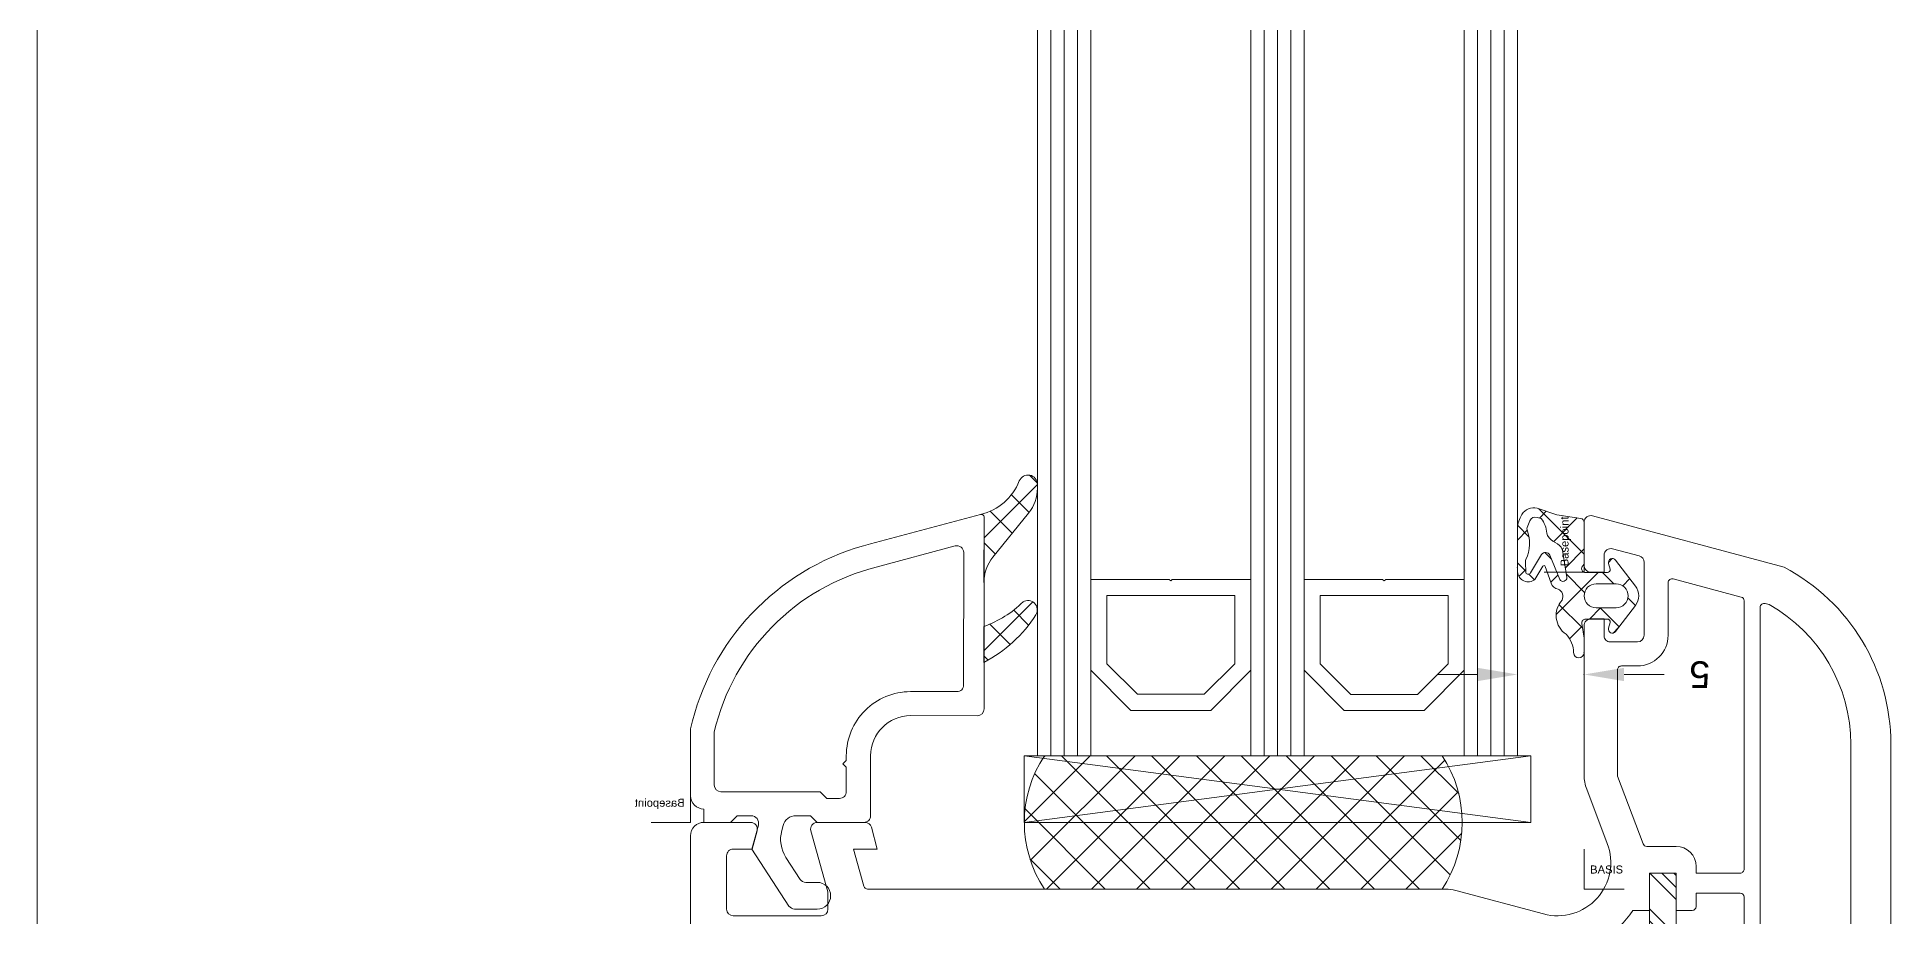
# Model space of a CAD drawing. Header units: feet. Extents: x 600 to 2744, y 411 to 1435.
# Drawn here: x 2331.01 to 2336.38, y 1010.21 to 1012.76 of the extents above; entities that cross this region are included whole.
import ezdxf

# ---------------------------------------------------------------- set-up
doc = ezdxf.new("R2010")
doc.units = ezdxf.units.FT
for name, color, linetype, lineweight in [('FP_A_DOOR_WIN', 140, 'Continuous', 18), ('PQI-A-IN-ELEV-PTRN', 249, 'Continuous', 0), ('PQI-A-WIN', 140, 'Continuous', 13)]:
    doc.layers.add(name, color=color, linetype=linetype, lineweight=lineweight)
doc.styles.get("Standard").update_dxf_attribs({"font": 'arial.ttf'})
doc.dimstyles.new('SCHUECO', dxfattribs={"dimtxt": 4, "dimasz": 3, "dimexe": 0.18, "dimexo": 0.0625, "dimgap": 2, "dimtad": 0, "dimdec": 0, "dimzin": 0, "dimdsep": 46, "dimtxsty": 'Standard', "dimcen": 0.09, "dimadec": 0, "dimazin": 0, "dimtfac": 1, "dimtdec": 0, "dimtofl": 0, "dimtmove": 0, "dimatfit": 3, "dimfxl": 1, "dimtolj": 1, "dimtzin": 0, "dimarcsym": 0})
pattern_1 = [(135, (-4.599427157802303, -2.000253202709217), (1.414213562373095, 1.414213562373094), []), (44.99999999999997, (-4.599427157802303, -2.000253202709217), (1.414213562373095, -1.414213562373095), [])]

# ---------------------------------------------------------------- blocks, each defined once
blk = doc.blocks.new('*X66')
at = {"color": 0}
for p, q in [((31.19993464295712, -72.6786784701504), (31.97808007457636, -71.90053303853117)), ((32.67215374721784, -73.90053303853122), (34.67215374721786, -71.9005330385312)), ((33.5701797472178, -73.90053303853122), (35.57017974721782, -71.9005330385312)), ((34.46820574721787, -73.90053303853122), (36.46820574721791, -71.9005330385312)), ((35.36623374721781, -73.90053303853122), (37.36623374721785, -71.9005330385312)), ((38.06030741985939, -73.90053303853117), (40.06030741985934, -71.9005330385312)), ((38.95833341985932, -73.9005330385312), (40.95833341985929, -71.9005330385312)), ((39.85635941985942, -73.90053303853117), (41.85635941985938, -71.9005330385312)), ((40.75438741985936, -73.90053303853117), (42.75438741985934, -71.9005330385312)), ((43.44846109250081, -73.9005330385312), (45.44846109250085, -71.90053303853117)), ((44.34648709250078, -73.9005330385312), (46.34648709250081, -71.90053303853117)), ((45.24451309250085, -73.9005330385312), (47.24451309250087, -71.90053303853117)), ((46.14254109250079, -73.9005330385312), (48.14254109250082, -71.90053303853117)), ((48.83661476514236, -73.9005330385312), (50.83661476514234, -71.90053303853122)), ((49.73464076514229, -73.90053303853122), (51.73464076514229, -71.90053303853122)), ((50.6326667651424, -73.9005330385312), (52.63266676514238, -71.90053303853122)), ((51.53069476514231, -73.90053303853122), (53.53069476514233, -71.90053303853122)), ((54.22476843778382, -73.90053303853122), (56.19992510621398, -71.92537637010105)), ((55.12279443778377, -73.90053303853122), (56.19992510621395, -72.82340237010098)), ((56.02082043778384, -73.90053303853122), (56.19992510621395, -73.72142837010112))]:
    blk.add_line(p, q, dxfattribs=at)
blk = doc.blocks.new('*X68')
at = {"color": 0}
for p, q in [((54.99985186402648, -31.087261134794), (61.00601975375861, -25.08109324506187)), ((54.99985186402648, -27.71966508939307), (57.27450227647316, -25.44501467694639)), ((54.99985186402648, -34.45485718019493), (63.6577245844264, -25.79698445979503)), ((64.99985186402648, -33.32389141001726), (57.15847075292793, -25.48251029891871)), ((64.99985186402648, -29.95629536461633), (60.06881868517122, -25.02526218576104)), ((64.99985186402648, -36.6914874554182), (54.99985186402648, -26.69148745541818)), ((64.99985186402648, -26.5886993192154), (64.83690520496697, -26.42575266015587)), ((54.99985186402648, -37.82245322559585), (64.99985186402648, -27.82245322559587)), ((64.99985186402648, -40.05908350081911), (54.99985186402648, -30.05908350081912)), ((54.99985186402648, -41.19004927099679), (64.99985186402648, -31.1900492709968)), ((64.99985186402648, -43.42667954622004), (54.99985186402648, -33.42667954622005)), ((54.99985186402648, -44.55764531639772), (64.99985186402648, -34.55764531639772)), ((64.99985186402648, -46.794275591621), (54.99985186402648, -36.79427559162097)), ((54.99985186402648, -47.92524136179865), (64.99985186402648, -37.92524136179866)), ((64.99985186402648, -50.16187163702193), (54.99985186402648, -40.1618716370219)), ((54.99985186402648, -51.29283740719959), (64.99985186402648, -41.29283740719959)), ((64.99985186402648, -53.52946768242285), (54.99985186402648, -43.52946768242285)), ((54.99985186402648, -54.6604334526005), (64.99985186402648, -44.66043345260053)), ((64.66525748148851, -56.56246934528583), (54.99985186402648, -46.89706372782377)), ((56.06869944130799, -56.95918192071993), (64.99985186402648, -48.02802949800145)), ((62.29639050405407, -57.56119841325233), (54.99985186402648, -50.26465977322471)), ((58.64072724525436, -57.75475016217449), (64.99985186402648, -51.39562554340239)), ((59.1885293800865, -57.82093333468568), (54.99985186402647, -53.63225581862565)), ((62.16959604598446, -57.59347740684532), (64.99985186402645, -54.76322158880331))]:
    blk.add_line(p, q, dxfattribs=at)
blk = doc.blocks.new('BASIS')
for q in [(0, 2.998156985077132), (3, 0)]:
    blk.add_line((0, 0), q)
blk.add_text('BASIS', height=0.6).set_placement((0.45, 1.17))
blk = doc.blocks.new('GLASDATABASE7')
for p, q in [((-35, 0), (-35, 60)), ((-34, 0), (-34, 60)), ((-33, 0), (-33, 60)), ((-19, 0), (-19, 60)), ((-18, 0), (-18, 60)), ((-17, 0), (-17, 60)), ((-3, 0), (-3, 60)), ((-2, 0), (-2, 60)), ((-1, 0), (-1, 60)), ((1, 0), (-37, -5)), ((1, -5), (-37, 0))]:
    blk.add_line(p, q)
for points in [[(-32, 0), (-32, 60), (-36, 60), (-36, 0)], [(-32, 13.2), (-26.12, 13.2), (-26, 13.1), (-25.88, 13.2), (-20, 13.2), (-20, 60), (-32, 60)], [(-16, 0), (-16, 60), (-20, 60), (-20, 0)], [(-16, 13.2), (-10.12, 13.2), (-10, 13.1), (-9.879999999999999, 13.2), (-4, 13.2), (-4, 60), (-16, 60)], [(0, 0), (0, 60), (-4, 60), (-4, 0)], [(-21.2, 12), (-21.2, 6.897056274847714), (-23.49705627484771, 4.6), (-28.50294372515229, 4.6), (-30.8, 6.897056274847714), (-30.8, 12)], [(-5.2, 12), (-5.2, 6.897056274847714), (-7.497056274847714, 4.6), (-12.50294372515229, 4.6), (-14.8, 6.897056274847714), (-14.8, 12)], [(-20, 6.4), (-23, 3.4), (-29, 3.4), (-32, 6.4), (-32, 0), (-20, 0)], [(-4, 6.4), (-7, 3.4), (-13, 3.4), (-16, 6.4), (-16, 0), (-4, 0)], [(1, 0), (1, -5), (-37, -5), (-37, 0)], [(0, 0), (0, 0)], [(0, 0), (0, 0)]]:
    blk.add_lwpolyline(points, close=True)
blk.add_blockref('BASIS', (5, -10))
blk = doc.blocks.new('*D20')
at = {"transparency": 16777216}
for p, q in [((-7.659992128961447, 7.995191593500297), (-7.659992128961446, 10.9951915935003)), ((0.3030575015326353, 4.995191593500294), (-7.839992128961448, 4.995191593500297)), ((-6.081994441510801, -0.00474737134345558), (-7.839992128961448, -0.004747371343455081)), ((-7.659992128961449, -3.004747371343455), (-7.65999212896145, -6.004747371343456))]:
    blk.add_line(p, q, dxfattribs=at)
for p in [(0.3655575015326353, 4.995191593500294), (-7.659992128961449, -0.004747371343455133), (-6.019494441510801, -0.004747371343455598)]:
    blk.add_point(p, dxfattribs=at)
for points in [[(-8.159992128961447, 7.995191593500297), (-7.159992128961447, 7.995191593500297), (-7.659992128961448, 4.995191593500297)], [(-8.159992128961449, -3.004747371343455), (-7.159992128961449, -3.004747371343455), (-7.659992128961449, -0.004747371343455133)]]:
    blk.add_solid(points, dxfattribs=at)
at = {"transparency": 16777216, "insert": (-7.659992128961449, -8.671414038010123), "char_height": 2, "attachment_point": 5, "rotation": 90}
blk.add_mtext('\\A1;5', dxfattribs=at)
blk = doc.blocks.new('BASEPOINT')
for p, q in [((0.0001424139276124947, -6.579969547004794e-08), (0.0001424139276124947, 2.998156919277449)), ((-7.890404418731123e-08, 0.0005381883725030789), (2.956911949821283, 0.0005381883725030789))]:
    blk.add_line(p, q)
blk.add_text('Basepoint', height=0.6).set_placement((0.4501424139276011, 1.169999934200292))
blk = doc.blocks.new('PRJ_INSERT_100_59361299862', base_point=(-0.0001424139276124947, 6.579969635822636e-08))
h = blk.add_hatch()
h.set_pattern_fill('NETZ', color=256, scale=2, angle=-135, style=0)
h.set_pattern_definition(pattern_1)
edge = h.paths.add_edge_path()
edge.add_arc((-25.2986551748821, 25.33685661379517), 0.7009491730178186, 21.51182172263535, 179.9580202232992)
edge.add_line((-25.99960415975543, 25.33737018892023), (-25.99960415975543, 25.04407319476772))
edge.add_arc((-22.99300567432547, 25.04730335869381), 3.006600220606113, 180.0615561704665, 218.4438120667934)
edge.add_line((-25.34782986281486, 23.17795910793259), (-22.66887832759071, 19.87456954780984))
edge.add_arc((-24.99886901093642, 17.98482262943097), 3.000000000000037, 9.094947017729282e-13, 39.0438988427839, ccw=False)
edge.add_line((-21.99886901093638, 17.98482262943102), (-21.99960415975543, 22.89588363291494))
edge.add_arc((-21.80286819986766, 22.89686949340595), 0.1967384299873035, 73.53864963038978, 180.2871115812252, ccw=False)
edge.add_arc((-20.77735667004206, 27.1363973986147), 4.165315481917134, 201.7354703606924, 256.536940679372, ccw=False)
h = blk.add_hatch()
h.set_pattern_fill('NETZ', color=256, scale=2, angle=-135, style=0)
h.set_pattern_definition(pattern_1)
edge = h.paths.add_edge_path()
edge.add_arc((-25.29884118967663, 15.92990097243664), 0.6999557455590304, 57.98631243675442, 211.9210534334455, ccw=False)
edge.add_arc((-19.3226781381968, 22.23154655800048), 8.000000000000085, 225.5218146126667, 250.4566767224353)
edge.add_line((-21.99883435313792, 14.69243600613606), (-21.99883435313792, 11.99243600613607))
edge.add_arc((-17.18761768759084, 21.15341065885029), 10.347524457111, 212.7227798498215, 242.2921684265773, ccw=False)
for points in [[(-24.64653276932265, 25.5938899021485, 0.8276115379937076), (-25.99960415975543, 25.33737018892023), (-25.99960415975543, 25.04407319476772, 0.1690577026555226), (-25.34782986281486, 23.17795910793259), (-22.66887832759071, 19.87456954780984, -0.172028633719733), (-21.99886901093638, 17.98482262943102), (-21.99960415975543, 22.89588363291494, -0.502665873903851), (-21.74711872695017, 23.08554383215738, -0.2437805197364005)], [(-2.9996041597554, -0.0002532027091888267), (-0.9996041597554282, -0.0002532027091888267), (-0.9996041597554282, 0.9997467972908112, 0.4142135623730953), (0.0003958402445718434, 1.999746797290811), (0.0003958402445718434, 6.99968576213459, 0.2754497923217082), (-12.95498746053668, 20.72978830119703), (-13.4987801833969, 20.87547921919773), (-21.74711872695017, 23.08554383215738, 0.4908735731119964), (-21.99960363186992, 22.89235716621636), (-21.99960415975543, 8.498831269947061, 0.4134286014123665), (-21.49878018514605, 7.99883126994709), (-16.49917691366168, 7.99895334025959, -0.4140724336333067), (-13.4993600191304, 4.99901437541584), (-13.4997262300679, 0.4997467972908396, 0.4145422967863972), (-12.99972623005545, -0.0002532027091888267), (-9.4996041597554, -0.0002532027091888267), (-8.999604159755428, 0.4997467972908112), (-7.900301253550346, 0.4997467972908112, -0.3394542588633756), (-6.934375427261251, -0.2414341576066761), (-6.833775398766115, -0.616878575193482, -0.2125565616700221), (-7.151913544625224, -2.625523775487352), (-8.221519635700396, -4.272572720216715, -0.2539676464749438), (-8.64085491967311, -4.500253202709189), (-9.4996041597554, -4.500253202709189, 0.9999999999999998), (-9.499604159755428, -6.500253202709189), (-7.793416178963419, -6.500253202709189, 0.2539676464749436), (-7.374080894990705, -6.272572720216715), (-4.599604159755422, -2.000253202709189), (-5.080515119112796, -0.2054690684707623, -0.4931454260313039), (-4.539383952963, 0.4997467972908112), (-3.499604159755428, 0.4997467972908112)], [(-11.42529910746382, 4.398301554569116), (-11.67521772063223, 4.648220167737549), (-11.67518934724402, 4.99681561511963, 0.4143806464059874), (-16.47699159288866, 9.798953292317549), (-19.97463643905309, 9.798867893821665, -0.4142192835227657), (-20.47464864704703, 10.29886545226626), (-20.47469716813362, 20.23598399228959, -0.4931444461757075), (-19.84529152645141, 20.71895038669777), (-13.92035110165813, 19.13141841279122, -0.2806694375655193), (-1.775433314866724, 6.796828412494932), (-1.775433314866724, 2.799947168277612, -0.4141795785361847), (-2.27537530013138, 2.299947171643282), (-9.721617126769878, 2.299083188139662), (-10.22101444201963, 1.799746797290851), (-11.17540886933981, 1.799746797290823, -0.4142374021652741), (-11.67540886768362, 2.299787494018688), (-11.67525840742312, 4.148342254609815)], [(-25.89294784582112, 15.55979919337321, -0.7949711117343725), (-24.92777936059083, 16.52340848269796, 0.1092301940154678), (-21.99883435313792, 14.69243600613606), (-21.99883435313792, 11.99243600613607, -0.1297415055080829)]]:
    blk.add_lwpolyline(points, format="xyb", close=True)
blk.add_blockref('BASEPOINT', (-0.0001424139276124947, 6.579969635822636e-08))
blk = doc.blocks.new('PRJ_INSERT_101_59361299859', base_point=(-0.0001424139276196001, -0.004747371343455598))
h = blk.add_hatch()
h.set_pattern_fill('NETZ', color=256, scale=2, angle=45, style=0)
h.set_pattern_definition([(45, (-0.01389161445933955, -1.505601863530956), (-1.414213562373095, 1.414213562373095), []), (135, (-0.01389161445933955, -1.505601863530956), (-1.414213562373095, -1.414213562373095), [])])
edge = h.paths.add_edge_path()
edge.add_line((-0.0240104108701189, -0.1176216631265561), (-0.02389214782785132, -1.751249792745625))
edge.add_arc((0.176107851648112, -1.75123531416989), 0.2000000000000078, 180.0041478063841, 284.6764953794309)
edge.add_line((0.2267800752628091, -1.944709668423684), (0.6662781662196124, -1.829602187491183))
edge.add_arc((0.7353653404599072, -2.121538759978421), 0.3000000000000194, -52.53205809224312, 103.31418005131201, ccw=False)
edge.add_line((0.9178605716399488, -2.359646908928653), (-1.032212942825495, -3.85425815348097))
edge.add_arc((-1.764438559540167, -2.898896826528244), 1.203690001125745, 232.53205809223311, 307.467941905729, ccw=False)
edge.add_line((-2.496664176288846, -3.854258153455021), (-4.446737690726678, -2.359646908923963))
edge.add_arc((-4.264242459540242, -2.121538759978421), 0.3000000000000488, 76.68581994565773, 232.5320580907248, ccw=False)
edge.add_line((-4.1951552852845, -1.829602187494856), (-3.754900199323771, -1.945429745507347))
edge.add_arc((-3.704013472912607, -1.752011698068372), 0.1999999999999996, 255.2599722088741, 359.995858140213)
edge.add_line((-3.50401347343518, -1.752026155886369), (-3.50389584668028, -0.1248545592313093))
edge.add_arc((-3.803895845896363, -0.1248328725041574), 0.2999999999999975, 359.9958581402137, 459.1023245148401)
edge.add_line((-3.851355283976659, 0.1713893443147754), (-4.950727937464706, -0.004747371343256646))
edge.add_line((-4.950727937464762, -0.004747371343455598), (-6.019494441510773, -0.004747371343455598))
edge.add_arc((-6.019494441510801, 0.3901827702591163), 0.3949301416024085, 90.86448907829413, 270, ccw=False)
edge.add_arc((-6.056325811742113, 2.831071823694401), 2.046236776290232, 270.8644890782956, 313.733955939445)
edge.add_arc((-3.235014049410665, 0.3910060758626059), 1.703948823724965, 47.60407214988021, 145.64615927907, ccw=False)
edge.add_arc((-1.818596038702026, 2.185603647068319), 0.5992585253156713, 243.4847385784447, 336.7256777994012)
edge.add_arc((-0.6937920954793526, 1.889229801669899), 0.5773938121432611, 101.3565231042486, 174.0765815545262, ccw=False)
edge.add_line((-0.807488696739938, 2.455318749771777), (0.4321151604429616, 2.91258050951609))
edge.add_arc((0.4042534404612752, 3.008796542204436), 0.1001688593658202, 286.1496740795777, 418.7666157249806)
edge.add_line((0.4561935295836292, 3.094447155328908), (-0.5301651129944958, 3.688188095422895))
edge.add_arc((0.08463363531393497, 4.198628143283713), 0.7990785589550591, 94.5471078223564, 219.7013401903247, ccw=False)
edge.add_line((0.02128370902698862, 4.995191593500294), (3.273977838970836, 4.995191593500294))
edge.add_arc((3.190313730691287, 2.884058543274023), 2.112790202261629, 57.025055787439385, 87.73055840337202, ccw=False)
edge.add_arc((3.811591897999278, 3.784437519225321), 1.019785715748104, -14.620117531584583, 58.775147166172076, ccw=False)
edge.add_line((4.798357569195446, 3.527034302087941), (4.309732996441539, 2.034955997797177))
edge.add_line((4.309732996441539, 2.034955997797397), (4.03074818194969, 0.2489522450542268))
edge.add_arc((3.73434259077726, 0.2952526286567263), 0.3000000000000048, 270, 351.12179201912636, ccw=False)
edge.add_line((3.73434259077726, -0.004747371343455598), (0.6691997514491135, -0.004747371343455598))
edge.add_arc((0.6660394447463887, 0.1952276582528611), 0.2000000000012296, 218.7302940812033, 270.90539886077505, ccw=False)
edge.add_arc((0.2759895883438048, -0.1175999452630094), 0.3000000000000096, 38.73029408120549, 180.004147806382)
edge = h.paths.add_edge_path(flags=16)
edge.add_line((-2.664434219540112, -0.9045969161272751), (-2.664434219540055, -2.403154883810842))
edge.add_arc((-1.764424589540113, -2.403154883820207), 0.9000096299999143, 179.9999999994043, 359.9999999994042)
edge.add_line((-0.8644149595402268, -2.403154883829529), (-0.8644149595402268, -0.9045969161273746))
edge.add_arc((-1.764424589540113, -0.9045969161272751), 0.9000096299999569, 359.999999999996, 539.9999999999959)
edge = h.paths.add_edge_path(flags=16)
edge.add_line((-0.3894343082299656, 1.287793481836616), (1.514444910504039, 1.59245111498474))
edge.add_arc((1.441464115708982, 2.388690849935756), 0.7995773332978271, 275.2369160763339, 330.0179049878408)
edge.add_line((2.134043299175914, 1.989118595453419), (2.334665857769664, 2.336576481195607))
edge.add_arc((3.200735669359688, 1.836488610403649), 1.000082395135983, 105.00125677328151, 149.9969123307154, ccw=False)
edge.add_arc((2.817837540776395, 4.784741049308195), 1.986129615232382, 273.5805314967321, 307.4968943447179)
edge.add_line((4.026831232525524, 3.208972950311818), (4.116453730084118, 3.520914097162404))
edge.add_arc((3.714071713722888, 3.658630433182452), 0.4252964569540799, 341.1063499677235, 429.1150177702562)
edge.add_line((3.865686975933727, 4.055984039636769), (3.360857569195446, 4.277376194330373))
edge.add_arc((3.279889148906364, 3.989518184018834), 0.2990286260288841, 74.2898211115462, 111.3312844558565)
edge.add_arc((2.169077541172896, 6.941476150272592), 2.855035152545496, 244.8656263946021, 290.5467696793404, ccw=False)
edge.add_arc((0.7969451800828438, 4.101175200592252), 0.3012688786273377, 58.03832915147904, 89.68804039216)
edge.add_line((0.7985854973570667, 4.402439613672414), (-0.04200211860974434, 4.361434002252736))
edge.add_arc((0.03461850688779577, 4.18942321770669), 0.1883040898435154, 114.0101430210588, 244.9205428975376)
edge.add_line((-0.04519883491832388, 4.018872280450978), (1.321959101177868, 3.195910473200001))
edge.add_arc((1.117509373383996, 2.893382174622047), 0.3651343076671621, -64.05102949447428, 55.949028899594225, ccw=False)
edge.add_line((1.277281366802868, 2.565059204431691), (-0.5472955536418169, 1.818419016736229))
edge.add_arc((-0.3934616876832706, 1.57538998515588), 0.2876247007937646, 122.3332194484655, 270.8022933547232)
for points in [[(-2.496664176288846, -3.854258153455021, 0.339142292364), (-1.032212942825481, -3.854258153480941), (0.9178605716399488, -2.359646908928653, 0.8086737724611405), (0.6662781662196267, -1.829602187491219), (0.2267800752628091, -1.944709668423684, -0.4913693427341452), (-0.02389214782783711, -1.751249792745512), (-0.0240104108701189, -0.1176216631265561, -0.708523374386479), (0.5100195021847185, 0.07009661684605817, 0.2316730953534543), (0.6691997514491277, -0.004747371343455598), (3.73434259077726, -0.004747371343455598, 0.3695233403091967), (4.030748181949662, 0.2489522450541699), (4.309732996441539, 2.034955997797397), (4.798357569195446, 3.527034302087941, 0.3316638372042809), (4.340246759869274, 4.656496544214406, 0.1347854679543906), (3.273977838970836, 4.995191593500294), (0.02128370902698862, 4.995191593500294, 0.6077360405967449), (-0.5301651129944958, 3.688188095422902), (0.4561935295836292, 3.094447155328908, -0.6532414826529297), (0.4321151604430042, 2.912580509515919), (-0.807488696739938, 2.455318749771777, 0.3283967986449405), (-1.26810304024059, 1.948816318842091, -0.4308798185662256), (-2.086126721881215, 1.649377842279591, 0.4559480533225359), (-4.641740328993137, 1.352547946092727, -0.1892659076963614), (-6.025452992789724, 0.785067959159278, 0.9924842238198461), (-6.019494441510801, -0.004747371343455598), (-4.950727937464762, -0.004747371343455598), (-3.851355283976659, 0.1713893443147754, -0.4615697110583747), (-3.50389584668028, -0.1248545592313803), (-3.50401347343518, -1.752026155886369, -0.4917135655221725), (-3.754900199323743, -1.945429745507454), (-4.1951552852845, -1.829602187494856, 0.8086737724720517), (-4.44673769072665, -2.359646908923878)], [(-0.3894343082299656, 1.287793481836616), (1.514444910504039, 1.592451114984669, 0.2436858438149983), (2.134043299175914, 1.989118595453419), (2.334665857769664, 2.336576481195607, -0.1988926612234861), (2.941874109722789, 2.802488346429982, 0.1490779346963349), (4.026831232525524, 3.208972950311818), (4.116453730084118, 3.520914097162404, 0.404070220630384), (3.865686975933727, 4.055984039636769), (3.360857569195446, 4.277376194330373, 0.1630460638099448), (3.171114527203258, 4.268061180444874, -0.2020038447891081), (0.9564224114195667, 4.356772442194142, 0.1389825561770618), (0.7985854973570667, 4.402439613672414), (-0.04200211860973013, 4.361434002252736, 0.6426690475485356), (-0.04519883491832388, 4.018872280450978), (1.321959101177868, 3.195910473200001, -0.577350608912599), (1.277281366802868, 2.565059204431691), (-0.5472955536417885, 1.818419016736243, 0.7567679501140765)], [(-2.664434219540112, -0.9045969161272751), (-2.664434219539999, -2.403154883810657, 0.9999999999999997), (-0.8644149595402268, -2.403154883829529), (-0.8644149595402268, -0.9045969161272751, 1)]]:
    blk.add_lwpolyline(points, format="xyb", close=True)
blk.add_blockref('BASEPOINT', (-0.0001424139276196001, -0.004747371343455598))
dim = blk.add_linear_dim(base=(-7.659992128961449, -0.004747371343455133), p1=(0.3655575015326353, 4.995191593500294), p2=(-6.019494441510801, -0.004747371343455598), angle=90, dimstyle='SCHUECO')
dim.commit()
dim.dimension.update_dxf_attribs({"geometry": '*D20', "text_midpoint": (-7.659992128961449, -8.671414038010123)})
blk = doc.blocks.new('W6')
at = {"layer": 'FP_A_DOOR_WIN', "ltscale": 1000}
for points in [[(-84.44555137118732, 138.9999999999854), (-102.865845179178, 138.9999999999854, 0.2781724977727638), (-116.1324469800966, 131), (-119.9830329697579, 116.6294107437134, 0.4929951445111693), (-119.5000007506314, 115.9999999999854), (-116.2500006910268, 116, 0.4140973686723271), (-115.7500009294454, 116.5000009536598), (-115.7500009294527, 117.5000009536598), (-117.0275885816518, 117.5000009536743, -0.4932379537580739), (-117.5104987379018, 118.1294107436988), (-116.9746100660268, 120.1294107436988, -0.33952118757987), (-116.4915778394643, 120.5000009536743), (-111.0275883432405, 120.5000009536598, -0.4141852284235148), (-110.5275883432478, 120.0000009536743), (-110.5275883432259, 117.9449472427368, -0.4143375050436592), (-110.9725346322957, 117.5000009536598), (-112.2500009294527, 117.5000009536598), (-112.2500009294599, 116.5000009536598, 0.41422357255832), (-111.7500004526082, 115.9999999999854), (-100.550480336562, 115.9999999999854, 0.0909929393078522), (-99.4853075275314, 116.1954676793248), (-95.42028090915846, 117.7393808364723, -0.6114713182338782), (-90.13597915133869, 112.9660043716431), (-91.89802870017593, 106.3811757701478, 0.0654598561076914), (-91.99999282322096, 105.6056836323114), (-91.99999282319914, 62.27560520170664, -0.3361617745988907), (-92.21886489351891, 61.98677158354258), (-94.99999282320641, 61.20608615873789), (-94.99999282320641, 63.00000095365976), (-96.62939498385822, 62.56340122221445, 0.3395197300317918), (-97.00000045260822, 62.08044528959726), (-97.00000045260094, 58.49976408395742, 0.496683455837799), (-96.36511772833182, 58.01854674929928), (-91.80004165133869, 59.29998874662851), (-90.49999282321369, 59.29998874664307, -0.4141372546644761), (-89.99999282320641, 58.79998874662851), (-89.99999282321369, 52.20001316067646, -0.4141372546644594), (-90.49999282321369, 51.70001316069101), (-94.49999282321369, 51.70001316069101, -0.4142634643848516), (-94.99999282320641, 52.20001316069101), (-94.99999282321369, 53.61572360992432), (-96.37060592135822, 53.98297214506601, 0.4930310732574256), (-97.00000045260822, 53.50000095367432), (-97.00000045260822, 50.00000095365976, 0.4142689885915225), (-95.99999282322096, 48.99999999998545), (-39.99999854525231, 48.99999999998545, 0.4141800440952208)], [(-68.5000023599714, 127.9999999999854), (-91.40001723727619, 127.9999999999854, 0.4140035269926992), (-91.70006606540846, 127.6999969482422), (-91.70006606540119, 124.3999938964698), (-90.70006606540846, 124.3999938964698, -0.4140818960855208), (-90.40001723727619, 124.0999908447266), (-90.40001723727619, 122.8999948501441), (-93.20006606540119, 122.8999948501441), (-93.20006606540119, 120.8999948501296), (-90.40001723726891, 120.8999948501441), (-90.40001723727619, 119.6506662368629, -0.2373214210198149), (-87.31713340243004, 114.478562355027, 0.3934655628214525)]]:
    blk.add_lwpolyline(points, format="xyb", dxfattribs=at)
for points in [[(-113.4077157731808, 129.57763671875, 0.4928325950843962), (-113.1179208513204, 129.1999969482422), (-83.01452109774982, 129.1999969482422, 0.4933718391203623), (-82.72472617587482, 129.5776367187354), (-84.38598105868732, 135.7776339053962, 0.3394535210435738), (-84.67577598056232, 136.0000002384186), (-102.8658451791634, 136.000000238404, 0.2710460681531134), (-113.3267831560079, 129.8796386718604)], [(-95.20006606540119, 120.7042245864723), (-95.20006606539391, 122.8999948501441, -0.4142043936164577), (-93.70006606539391, 124.3999938964698), (-93.20006606540119, 124.3999938964698), (-93.20006606539391, 127.6999969482276, 0.4144778819059029), (-93.49999282321369, 127.9999999999854), (-113.6002206560079, 127.9999999999854, 0.339453521043591), (-113.8900155778829, 127.7776336669776), (-115.2564706560006, 122.6776437759254, 0.4932616257463386), (-114.9667978044381, 122.2999887466285), (-111.0275883432405, 122.2999887466576, -0.414185876219529), (-108.7275395151082, 120.0000009536598), (-108.7275395151082, 118.7999887466285, 0.4143867118249879), (-108.4276127572957, 118.5000009536598), (-100.4587406869832, 118.5000009536598), (-95.39354751072096, 120.4237680435181, 0.3119364062496101)], [(-91.99999282321369, 75.5306903043529), (-91.99999282321369, 105.3505985296943, 0.3012458077831863), (-101.999992823221, 105.3505985296797), (-101.999992823221, 75.5306903043529, 0.3012458077831859)]]:
    blk.add_lwpolyline(points, format="xyb", close=True, dxfattribs=at)
blk.add_lwpolyline([(-68.20007560214435, 120.8999948501441), (-68.20007560214435, 122.8999948501587), (-93.2000756021589, 122.8999948501441), (-93.20007560214435, 120.8999948501587)], close=True, dxfattribs=at)
at = {"layer": 'PQI-A-IN-ELEV-PTRN', "ltscale": 1000}
blk.add_line((0, 0), (-1000, 1.455191522836685e-11), dxfattribs=at)
at = {"layer": 'FP_A_DOOR_WIN', "ltscale": 1000}
for name, p, rotation in [('PRJ_INSERT_101_59361299859', (-115.7502426859137, 116), 179.9999999999999), ('*X66', (-37.00014095917868, 48.99946181161795), 179.9999999999999), ('GLASDATABASE7', (-101.9996104194724, 110.9999999999854), 89.99999999996041), ('*X68', (-37.00014095917868, 48.99946181161795), 179.9999999999999)]:
    blk.add_blockref(name, p, dxfattribs=dict(at, rotation=rotation))
at = {"layer": 'FP_A_DOOR_WIN', "ltscale": 1000, "yscale": -1, "rotation": 269.9999999999608}
blk.add_blockref('PRJ_INSERT_100_59361299862', (-97.00048719856568, 48.99999999998545), dxfattribs=at)

msp = doc.modelspace()

# ---------------------------------------------------------------- block references
at = {"layer": 'PQI-A-WIN', "xscale": 0.03863196438221001, "yscale": 0.03863196438221001, "zscale": 0.03863196438221001, "rotation": 269.997245771198}
msp.add_blockref('W6', (2331.011341643722, 1006.737404032986), dxfattribs=at)

doc.saveas('drawing.dxf')
